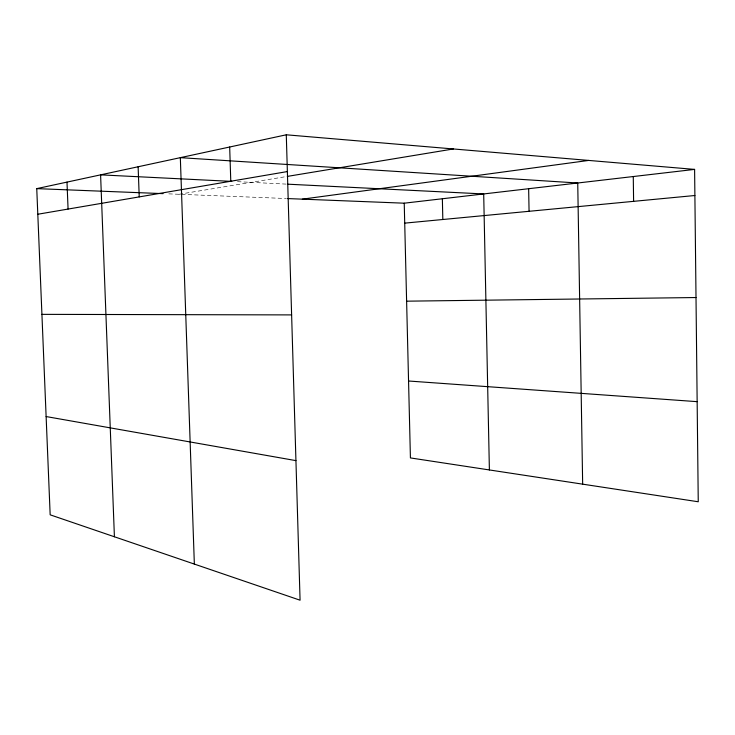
<?xml version="1.0" encoding="UTF-8"?>
<svg xmlns="http://www.w3.org/2000/svg" width="735" height="735" viewBox="0 0 735 735"><rect width="100%" height="100%" fill="white"/><g stroke="black" fill="none" stroke-linecap="round" stroke-linejoin="round"><path stroke-width="0.55" stroke-dasharray="3.67 2.76" d="M179.11 194.27L286.191 176.584M168.802 193.865L286.374 198.524M237.469 181.674L286.384 184.118"/><path stroke-width="1.1" d="M286.283 134.799L300.073 600.201L50.164 514.822L36.75 188.629L286.283 134.799L694.603 169.399L698.25 501.766L410.424 457.923L404.232 203.191L694.603 169.399M37.807 214.243L287.367 171.567M287.321 176.4L453.403 148.957M302.342 199.157L588.707 160.423M404.719 223.137L694.887 195.51M406.62 301.175L696.008 297.537M41.923 314.36L291.62 314.902M36.75 188.629L163.078 193.636M287.514 198.569L404.232 203.191M231.745 181.389L100.594 174.856L114.412 536.77M287.514 184.173L483.694 193.948L489.391 469.95M408.559 381.006L697.147 401.659M46.121 416.552L295.939 460.625M66.995 182.105L68.07 209.071M138.125 166.762L139.227 196.897M194.352 564.085L180.332 157.657L577.738 182.997L582.662 484.163M229.678 147.009L230.781 181.242M442.36 198.753L442.828 219.508M528.649 188.711L529.071 211.294M633.267 176.538L633.607 201.344"/></g></svg>
